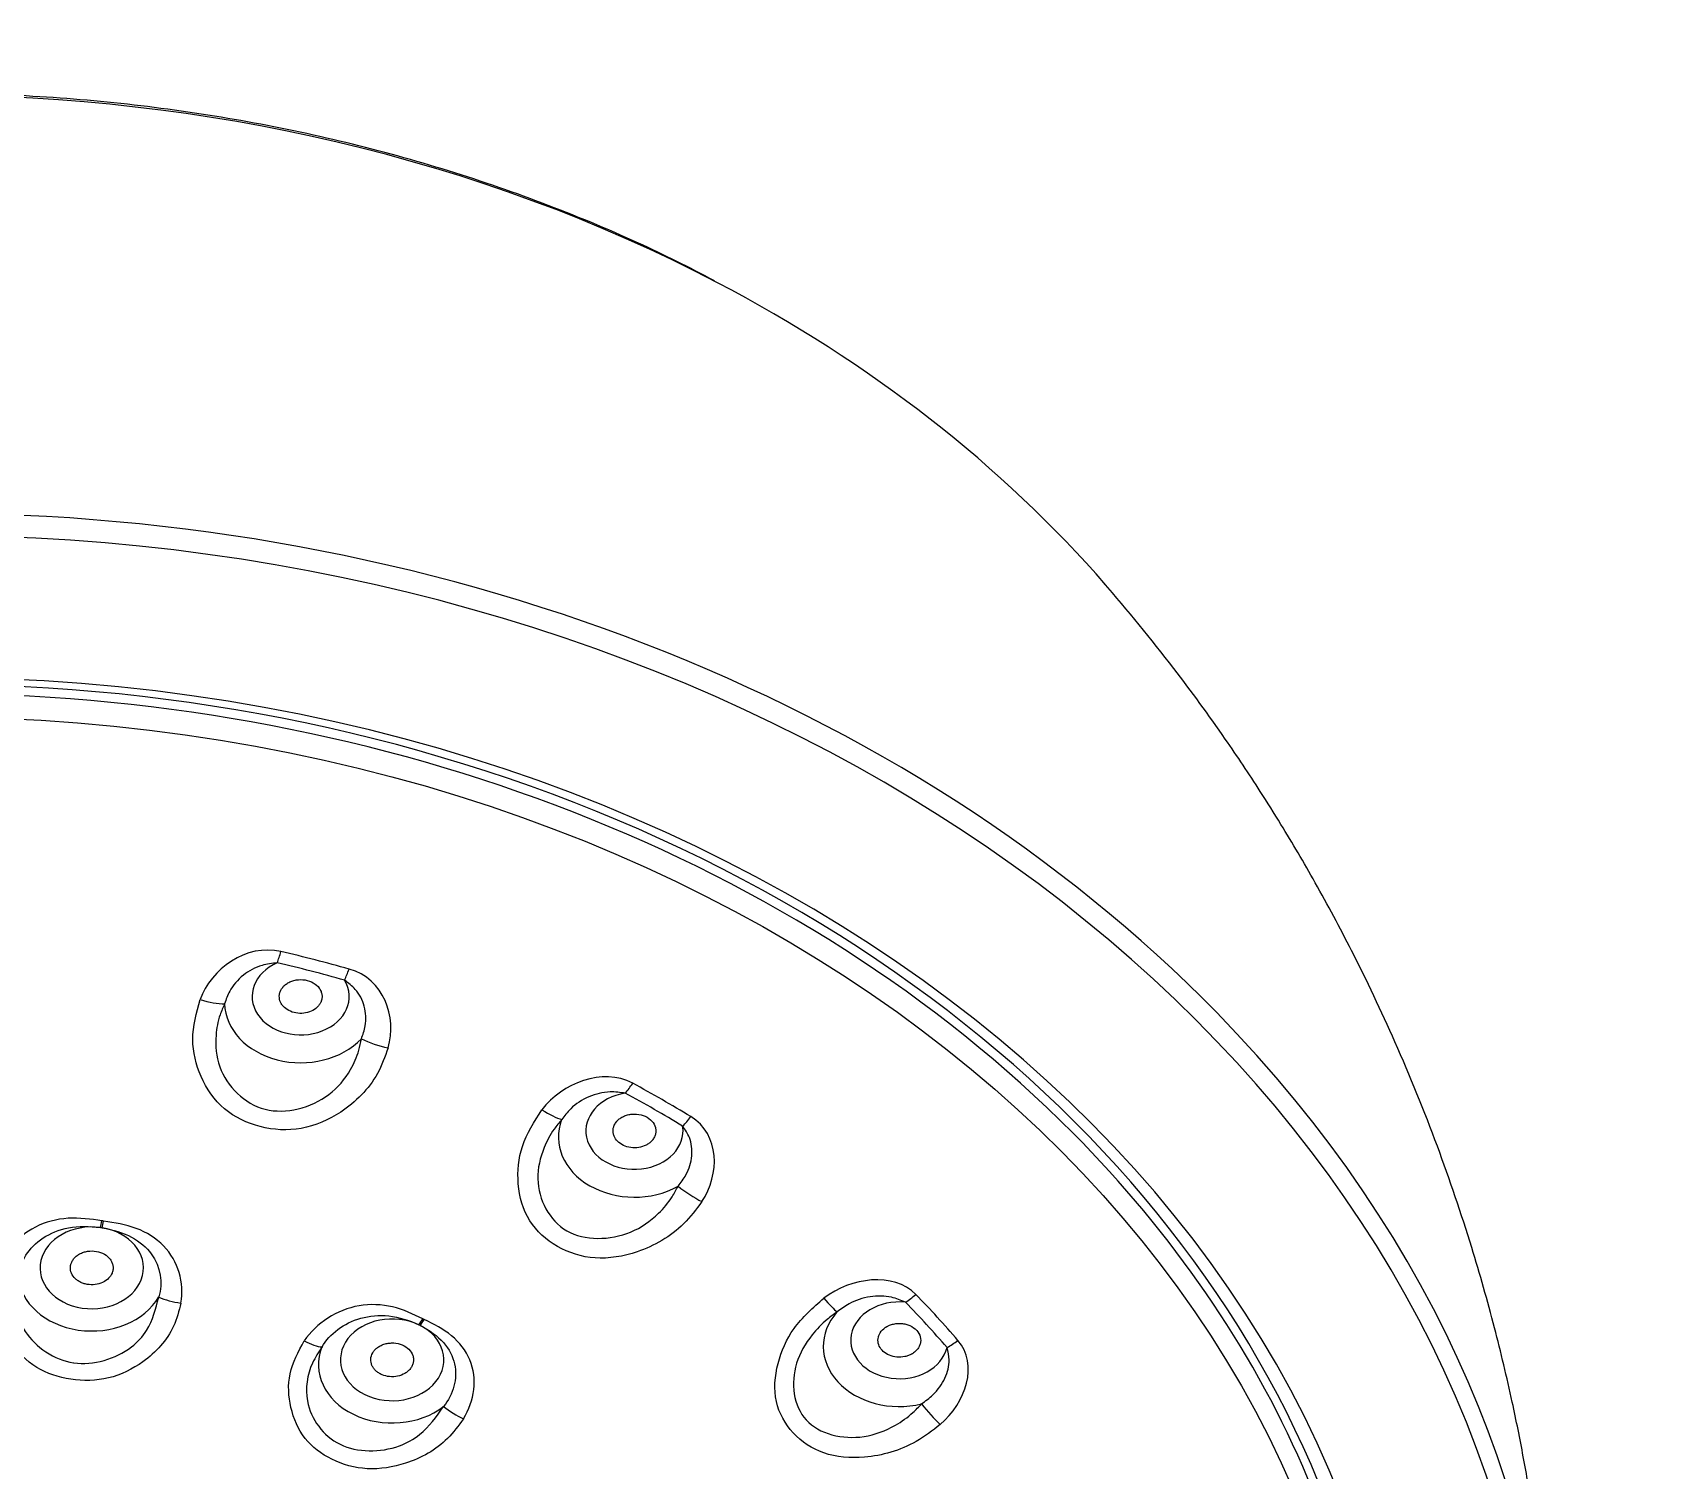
# Model space of a CAD drawing. Extents: x 0 to 1354, y 0 to 992.
# Drawn here: x 460.81 to 499.08, y 681.06 to 714.66 of the extents above; entities that cross this region are included whole.
import ezdxf

# ---------------------------------------------------------------- set-up
doc = ezdxf.new("R2010")
doc.units = 0
doc.header["$LTSCALE"] = 10
doc.header["$MEASUREMENT"] = 0
doc.layers.add('1', color=7, linetype='CONTINUOUS')

msp = doc.modelspace()

# ---------------------------------------------------------------- linework, layer by layer
at = {"layer": '1', "color": 7, "linetype": 'Continuous', "lineweight": -3}
for centre, major_axis, ratio, start_param, end_param in [((458.424, 686.885), (33.305, 0), 0.790155, 0.985535, 2.156816), ((458.424, 686.885), (33.305, 0), 0.790155, 0.600291, 0.985535), ((458.424, 673.406), (-37.999, 0), 0.790155, 3.799488, 5.627397), ((458.424, 673.124), (37.699, 0), 0.790155, 5.156583, 10.55138), ((458.424, 672.315), (-34.52, 0), 0.790155, 3.141593, 6.283185), ((458.424, 672.48), (34.11, 0), 0.790155, 0, 3.141593), ((458.424, 672.394), (-33.944, 0), 0.790155, 3.806432, 5.595275), ((466.529, 693.534), (-0.226, -0.974), 0.172536, 0.930946, 1.244835), ((458.424, 671.123), (-29.098, 0), 0.790155, 4.369432, 4.427027), ((467.077, 692.135), (1.136, 0), 0.790155, 2.074479, 6.721981), ((458.424, 671.093), (28.789, 0), 0.790155, 1.22784, 1.285435), ((468.105, 693.129), (0.272, 0.962), 0.206104, 4.08148, 4.395369), ((464.656, 692.425), (-0.937, 0.348), 0.320636, 1.760258, 2.438286), ((467.077, 691.991), (-1.779, 0), 0.790155, 0.018537, 2.494737), ((458.424, 673.406), (-37.999, 0), 0.790155, 2.502798, 3.799488), ((469.009, 691.307), (-0.961, 0.277), 0.334397, 1.106661, 1.78469), ((474.668, 690.486), (-0.475, -0.88), 0.345831, 1.001195, 1.315084), ((458.424, 671.123), (-29.098, 0), 0.790155, 4.055273, 4.112868), ((474.882, 688.992), (1.136, 0), 0.790155, 1.76032, 6.407821), ((458.424, 671.093), (28.789, 0), 0.790155, 0.91368, 0.971275), ((472.566, 689.876), (-0.794, 0.608), 0.231194, 1.935136, 2.613165), ((474.882, 688.849), (-1.779, 0), 0.790155, 5.987563, 8.463763), ((476.01, 689.716), (0.521, 0.854), 0.374386, 4.16163, 4.475518), ((458.424, 672.394), (-33.944, 0), 0.790155, 3.141593, 3.806432), ((476.269, 687.75), (-0.834, 0.551), 0.257371, 1.289224, 1.967253), ((462.191, 685.791), (1.209, 0), 0.790155, 1.401382, 7.653797), ((462.395, 687.222), (0.116, 0.791), 0.112105, 4.060876, 4.295291), ((458.424, 669.868), (21.709, 0), 0.790155, 1.38514, 1.386853), ((458.424, 669.882), (21.895, 0), 0.790155, 1.38514, 1.386853), ((462.432, 687.217), (-0.117, -0.791), 0.113137, 0.919438, 1.153853), ((462.191, 685.676), (-1.723, 0), 0.790155, 0.059394, 2.712599), ((464.226, 685.316), (-0.787, 0.142), 0.42214, 1.013095, 1.709958), ((479.092, 685.519), (-0.602, 0.799), 0.096628, 2.072191, 2.75022), ((481.077, 684.097), (1.136, 0), 0.790155, 1.44616, 6.093662), ((481.218, 685.601), (-0.716, -0.699), 0.485274, 1.128317, 1.442205), ((458.424, 671.123), (-29.098, 0), 0.790155, 3.741114, 3.798709), ((469.216, 683.64), (1.209, 0), 0.790155, 1.031783, 7.284197), ((481.077, 683.954), (-1.779, 0), 0.790155, 5.673404, 8.149603), ((458.424, 671.093), (28.789, 0), 0.790155, 0.599521, 0.657116), ((469.837, 684.95), (0.351, 0.719), 0.322207, 4.129124, 4.363538), ((458.424, 669.868), (21.709, 0), 0.790155, 1.015541, 1.017254), ((469.868, 684.935), (-0.352, -0.718), 0.3231, 0.988018, 1.222433), ((458.424, 669.882), (21.895, 0), 0.790155, 1.015541, 1.017254), ((467.086, 684.441), (-0.662, 0.45), 0.33463, 1.904064, 2.600928), ((469.216, 683.525), (-1.723, 0), 0.790155, 5.97298, 8.626186), ((482.193, 684.541), (0.756, 0.654), 0.50602, 4.299832, 4.61372), ((470.777, 682.635), (-0.678, 0.425), 0.346531, 1.241123, 1.937986), ((481.782, 682.593), (-0.651, 0.759), 0.132657, 1.436016, 2.114044)]:
    msp.add_ellipse(centre, major_axis=major_axis, ratio=ratio, start_param=start_param, end_param=end_param, dxfattribs=at)
msp.add_ellipse((458.424, 672.102), major_axis=(33.622, 0), ratio=0.790155, dxfattribs=at)
for points, knots in [([(476.757, 708.864), (476.174, 709.175), (474.862, 709.827), (472.734, 710.706), (470.398, 711.504), (467.992, 712.157), (465.532, 712.662), (463.03, 713.017), (460.502, 713.22), (457.962, 713.269), (455.425, 713.164), (452.904, 712.906), (450.415, 712.495), (447.971, 711.935), (445.586, 711.23), (443.279, 710.376), (441.44, 709.576), (440.403, 709.027), (440.078, 708.846)], [0, 0, 0, 0, 0.053995, 0.119334, 0.18469, 0.250058, 0.315434, 0.380815, 0.446199, 0.511588, 0.576982, 0.642381, 0.707786, 0.773197, 0.838615, 0.904038, 0.969462, 1, 1, 1, 1]), ([(496.423, 673.56), (496.417, 674.336), (496.369, 675.735), (496.217, 677.606), (496.049, 679.016), (495.903, 680.013), (495.782, 680.747), (495.669, 681.378), (495.546, 682.012), (495.334, 683.02), (494.994, 684.445), (494.426, 686.446), (493.666, 688.683), (492.725, 691), (491.752, 693.047), (490.968, 694.511), (490.406, 695.488), (489.98, 696.196), (489.424, 697.083), (488.601, 698.316), (487.397, 699.967), (486.417, 701.165), (485.847, 701.819)], [0, 0, 0, 0, 0.075311, 0.136171, 0.182256, 0.21336, 0.234183, 0.25491, 0.275875, 0.297078, 0.355152, 0.418363, 0.49946, 0.584913, 0.661635, 0.720158, 0.746456, 0.771986, 0.801818, 0.849529, 0.915719, 1, 1, 1, 1]), ([(466.529, 692.921), (466.408, 692.908), (466.12, 692.876), (465.712, 692.648), (465.42, 692.315), (465.333, 692.064), (465.298, 691.965)], [0, 0, 0, 0, 0.208279, 0.500324, 0.801781, 1, 1, 1, 1]), ([(467.553, 692.013), (467.555, 692.019), (467.56, 692.032), (467.568, 692.059), (467.578, 692.106), (467.578, 692.175), (467.556, 692.256), (467.5, 692.357), (467.382, 692.462), (467.185, 692.533), (467.003, 692.532), (466.868, 692.497), (466.777, 692.454), (466.7, 692.398), (466.65, 692.343), (466.623, 692.301), (466.611, 692.277), (466.604, 692.262), (466.599, 692.249), (466.594, 692.237), (466.587, 692.215), (466.572, 692.145), (466.58, 692.057), (466.622, 691.966), (466.684, 691.883), (466.794, 691.799), (466.962, 691.741), (467.149, 691.734), (467.328, 691.782), (467.449, 691.863), (467.516, 691.942), (467.541, 691.986), (467.551, 692.01), (467.553, 692.013)], [0, 0, 0, 0, 0.007812, 0.015625, 0.03125, 0.0625, 0.09375, 0.125, 0.1875, 0.25, 0.3125, 0.34375, 0.375, 0.40625, 0.4375, 0.453125, 0.460938, 0.46875, 0.472656, 0.476562, 0.484375, 0.5, 0.5625, 0.59375, 0.625, 0.6875, 0.75, 0.8125, 0.875, 0.9375, 0.96875, 0.996094, 1, 1, 1, 1]), ([(468.496, 691.144), (468.532, 691.244), (468.619, 691.495), (468.593, 691.909), (468.407, 692.288), (468.194, 692.449), (468.105, 692.516)], [0, 0, 0, 0, 0.200427, 0.49953, 0.790892, 1, 1, 1, 1]), ([(469.123, 690.935), (469.05, 690.729), (468.908, 690.332), (468.517, 689.818), (467.935, 689.341), (467.116, 688.974), (466.113, 689.032), (465.227, 689.455), (464.705, 690.233), (464.476, 691.148), (464.639, 691.753), (464.723, 692.064)], [0, 0, 0, 0, 0.087456, 0.169153, 0.25014, 0.377375, 0.499739, 0.622279, 0.749894, 0.871256, 1, 1, 1, 1]), ([(465.298, 691.965), (465.261, 691.879), (465.158, 691.643), (465.064, 691.142), (465.142, 690.246), (465.761, 689.623), (466.73, 689.375), (467.627, 689.61), (468.22, 690.334), (468.431, 690.805), (468.479, 691.054), (468.496, 691.144)], [0, 0, 0, 0, 0.046355, 0.127416, 0.254336, 0.50001, 0.500136, 0.746142, 0.872777, 0.954138, 1, 1, 1, 1]), ([(474.668, 689.874), (474.55, 689.89), (474.264, 689.93), (473.801, 689.812), (473.413, 689.563), (473.247, 689.345), (473.181, 689.258)], [0, 0, 0, 0, 0.208279, 0.500324, 0.801781, 1, 1, 1, 1]), ([(476.461, 687.339), (476.327, 687.159), (476.067, 686.812), (475.538, 686.413), (474.843, 686.096), (473.961, 685.942), (473.045, 686.24), (472.353, 686.861), (472.115, 687.734), (472.195, 688.668), (472.54, 689.209), (472.718, 689.487)], [0, 0, 0, 0, 0.087456, 0.169153, 0.25014, 0.377375, 0.499739, 0.622279, 0.749894, 0.871256, 1, 1, 1, 1]), ([(473.181, 689.258), (473.12, 689.185), (472.953, 688.982), (472.711, 688.523), (472.507, 687.643), (472.889, 686.895), (473.713, 686.422), (474.621, 686.431), (475.397, 686.984), (475.738, 687.386), (475.858, 687.614), (475.901, 687.696)], [0, 0, 0, 0, 0.046355, 0.127416, 0.254336, 0.50001, 0.500136, 0.746142, 0.872777, 0.954138, 1, 1, 1, 1]), ([(475.287, 688.76), (475.292, 688.765), (475.302, 688.777), (475.32, 688.8), (475.348, 688.843), (475.375, 688.909), (475.386, 688.991), (475.372, 689.1), (475.301, 689.229), (475.141, 689.344), (474.968, 689.388), (474.825, 689.387), (474.722, 689.369), (474.627, 689.335), (474.558, 689.294), (474.516, 689.262), (474.495, 689.242), (474.482, 689.229), (474.472, 689.218), (474.463, 689.207), (474.448, 689.188), (474.406, 689.126), (474.379, 689.04), (474.384, 688.943), (474.41, 688.848), (474.482, 688.742), (474.619, 688.646), (474.795, 688.594), (474.983, 688.596), (475.13, 688.643), (475.225, 688.701), (475.266, 688.738), (475.285, 688.757), (475.287, 688.76)], [0, 0, 0, 0, 0.007812, 0.015625, 0.03125, 0.0625, 0.09375, 0.125, 0.1875, 0.25, 0.3125, 0.34375, 0.375, 0.40625, 0.4375, 0.453125, 0.460938, 0.46875, 0.472656, 0.476562, 0.484375, 0.5, 0.5625, 0.59375, 0.625, 0.6875, 0.75, 0.8125, 0.875, 0.9375, 0.96875, 0.996094, 1, 1, 1, 1]), ([(475.901, 687.696), (475.968, 687.784), (476.135, 688.002), (476.252, 688.406), (476.21, 688.813), (476.069, 689.018), (476.01, 689.104)], [0, 0, 0, 0, 0.200427, 0.49953, 0.790892, 1, 1, 1, 1]), ([(462.429, 686.89), (462.171, 686.928), (461.904, 686.965), (461.372, 686.932), (461.109, 686.863), (460.412, 686.51), (460.076, 686.074), (459.971, 685.603)], [0, 0, 0, 0, 0.25, 0.25, 0.5, 0.5, 1, 1, 1, 1]), ([(460.471, 685.595), (460.515, 685.933), (460.717, 686.268), (461.22, 686.599), (461.422, 686.682), (461.879, 686.768), (462.135, 686.769), (462.395, 686.732)], [0, 0, 0, 0, 0.5, 0.5, 0.75, 0.75, 1, 1, 1, 1]), ([(462.432, 686.727), (462.694, 686.686), (462.928, 686.613), (463.318, 686.403), (463.472, 686.268), (463.807, 685.811), (463.857, 685.441), (463.758, 685.11)], [0, 0, 0, 0, 0.25, 0.25, 0.5, 0.5, 1, 1, 1, 1]), ([(464.276, 684.967), (464.361, 685.442), (464.217, 685.947), (463.697, 686.482), (463.476, 686.622), (462.987, 686.805), (462.727, 686.846), (462.466, 686.884)], [0, 0, 0, 0, 0.5, 0.5, 0.75, 0.75, 1, 1, 1, 1]), ([(462.683, 685.72), (462.686, 685.733), (462.691, 685.759), (462.693, 685.812), (462.682, 685.879), (462.649, 685.956), (462.58, 686.049), (462.451, 686.141), (462.252, 686.194), (462.076, 686.182), (461.948, 686.139), (461.863, 686.092), (461.793, 686.033), (461.739, 685.965), (461.713, 685.909), (461.702, 685.871), (461.696, 685.845), (461.686, 685.775), (461.707, 685.66), (461.785, 685.551), (461.874, 685.482), (461.952, 685.441), (462.038, 685.412), (462.159, 685.391), (462.318, 685.399), (462.493, 685.463), (462.602, 685.556), (462.652, 685.634), (462.673, 685.682), (462.68, 685.707), (462.683, 685.72)], [0, 0, 0, 0, 0.015625, 0.03125, 0.0625, 0.09375, 0.125, 0.1875, 0.25, 0.3125, 0.34375, 0.375, 0.40625, 0.4375, 0.46875, 0.476562, 0.484375, 0.5, 0.5625, 0.625, 0.65625, 0.6875, 0.71875, 0.75, 0.8125, 0.875, 0.9375, 0.96875, 0.984375, 1, 1, 1, 1]), ([(464.276, 684.967), (464.229, 684.783), (464.138, 684.426), (463.821, 683.955), (463.326, 683.512), (462.606, 683.155), (461.699, 683.135), (460.852, 683.417), (460.261, 684.021), (459.885, 684.778), (459.942, 685.325), (459.971, 685.603)], [0, 0, 0, 0, 0.087607, 0.169371, 0.250856, 0.377447, 0.501128, 0.621802, 0.747777, 0.872041, 1, 1, 1, 1]), ([(460.471, 685.595), (460.442, 685.456), (460.35, 685.019), (460.576, 684.132), (461.309, 683.641), (462.228, 683.506), (462.952, 683.717), (463.579, 684.399), (463.69, 684.837), (463.758, 685.11)], [0, 0, 0, 0, 0.080562, 0.253207, 0.499831, 0.500495, 0.747529, 0.843295, 1, 1, 1, 1]), ([(482.033, 682.127), (481.851, 681.987), (481.5, 681.716), (480.884, 681.46), (480.144, 681.323), (479.285, 681.387), (478.545, 681.892), (478.116, 682.653), (478.186, 683.548), (478.566, 684.423), (479.059, 684.86), (479.313, 685.084)], [0, 0, 0, 0, 0.087456, 0.169153, 0.25014, 0.377375, 0.499739, 0.622279, 0.749894, 0.871256, 1, 1, 1, 1]), ([(481.218, 684.988), (481.112, 685.033), (480.858, 685.141), (480.385, 685.139), (479.939, 684.995), (479.71, 684.826), (479.619, 684.759)], [0, 0, 0, 0, 0.208279, 0.500324, 0.801781, 1, 1, 1, 1]), ([(469.935, 684.598), (469.711, 684.707), (469.479, 684.818), (468.975, 684.938), (468.704, 684.948), (467.922, 684.813), (467.441, 684.498), (467.16, 684.084)], [0, 0, 0, 0, 0.25, 0.25, 0.5, 0.5, 1, 1, 1, 1]), ([(467.576, 683.941), (467.755, 684.246), (468.081, 684.503), (468.687, 684.67), (468.91, 684.691), (469.372, 684.641), (469.611, 684.568), (469.837, 684.46)], [0, 0, 0, 0, 0.5, 0.5, 0.75, 0.75, 1, 1, 1, 1]), ([(479.619, 684.759), (479.541, 684.703), (479.326, 684.548), (478.961, 684.165), (478.494, 683.369), (478.6, 682.56), (479.199, 681.908), (480.031, 681.7), (480.913, 682.046), (481.35, 682.35), (481.53, 682.541), (481.595, 682.609)], [0, 0, 0, 0, 0.046355, 0.127416, 0.254336, 0.50001, 0.500136, 0.746142, 0.872777, 0.954138, 1, 1, 1, 1]), ([(469.868, 684.444), (470.094, 684.332), (470.279, 684.197), (470.55, 683.889), (470.635, 683.719), (470.753, 683.195), (470.646, 682.833), (470.419, 682.55)], [0, 0, 0, 0, 0.25, 0.25, 0.5, 0.5, 1, 1, 1, 1]), ([(470.883, 682.263), (471.149, 682.686), (471.213, 683.202), (470.944, 683.854), (470.795, 684.049), (470.416, 684.36), (470.192, 684.472), (469.966, 684.583)], [0, 0, 0, 0, 0.5, 0.5, 0.75, 0.75, 1, 1, 1, 1]), ([(481.371, 683.778), (481.378, 683.782), (481.392, 683.79), (481.418, 683.808), (481.461, 683.842), (481.513, 683.898), (481.555, 683.973), (481.585, 684.081), (481.568, 684.221), (481.461, 684.369), (481.313, 684.454), (481.177, 684.487), (481.072, 684.495), (480.968, 684.486), (480.886, 684.464), (480.834, 684.443), (480.806, 684.429), (480.789, 684.42), (480.775, 684.412), (480.762, 684.405), (480.74, 684.39), (480.676, 684.341), (480.617, 684.266), (480.583, 684.172), (480.571, 684.076), (480.598, 683.957), (480.691, 683.832), (480.838, 683.74), (481.018, 683.696), (481.176, 683.705), (481.289, 683.737), (481.343, 683.762), (481.368, 683.776), (481.371, 683.778)], [0, 0, 0, 0, 0.007812, 0.015625, 0.03125, 0.0625, 0.09375, 0.125, 0.1875, 0.25, 0.3125, 0.34375, 0.375, 0.40625, 0.4375, 0.453125, 0.460938, 0.46875, 0.472656, 0.476562, 0.484375, 0.5, 0.5625, 0.59375, 0.625, 0.6875, 0.75, 0.8125, 0.875, 0.9375, 0.96875, 0.996094, 1, 1, 1, 1]), ([(470.883, 682.263), (470.767, 682.102), (470.544, 681.792), (470.067, 681.438), (469.436, 681.162), (468.632, 681.03), (467.786, 681.269), (467.115, 681.775), (466.807, 682.512), (466.757, 683.332), (467.024, 683.831), (467.16, 684.084)], [0, 0, 0, 0, 0.087607, 0.169371, 0.250856, 0.377447, 0.501128, 0.621802, 0.747777, 0.872041, 1, 1, 1, 1]), ([(467.576, 683.941), (467.496, 683.818), (467.246, 683.432), (467.115, 682.53), (467.602, 681.86), (468.398, 681.472), (469.147, 681.465), (469.984, 681.93), (470.252, 682.313), (470.419, 682.55)], [0, 0, 0, 0, 0.080562, 0.253207, 0.499831, 0.500495, 0.747529, 0.843295, 1, 1, 1, 1]), ([(469.643, 683.434), (469.651, 683.445), (469.667, 683.468), (469.693, 683.517), (469.715, 683.582), (469.719, 683.663), (469.697, 683.77), (469.619, 683.893), (469.458, 683.999), (469.288, 684.038), (469.149, 684.034), (469.048, 684.015), (468.955, 683.98), (468.874, 683.932), (468.824, 683.887), (468.797, 683.855), (468.779, 683.833), (468.738, 683.77), (468.705, 683.657), (468.728, 683.533), (468.78, 683.443), (468.833, 683.383), (468.9, 683.331), (469.004, 683.277), (469.156, 683.238), (469.348, 683.249), (469.493, 683.304), (469.575, 683.363), (469.616, 683.402), (469.634, 683.423), (469.643, 683.434)], [0, 0, 0, 0, 0.015625, 0.03125, 0.0625, 0.09375, 0.125, 0.1875, 0.25, 0.3125, 0.34375, 0.375, 0.40625, 0.4375, 0.46875, 0.476562, 0.484375, 0.5, 0.5625, 0.625, 0.65625, 0.6875, 0.71875, 0.75, 0.8125, 0.875, 0.9375, 0.96875, 0.984375, 1, 1, 1, 1]), ([(481.595, 682.609), (481.687, 682.677), (481.916, 682.846), (482.166, 683.203), (482.272, 683.603), (482.216, 683.832), (482.193, 683.928)], [0, 0, 0, 0, 0.200427, 0.49953, 0.790892, 1, 1, 1, 1])]:
    msp.add_open_spline(points, degree=3, knots=knots, dxfattribs=at)
for points in [[(466.616, 693.185), (465.791, 693.376), (464.987, 692.775), (464.723, 692.064)], [(469.123, 690.935), (469.331, 691.657), (469.023, 692.546), (468.209, 692.776)], [(474.843, 690.105), (474.133, 690.488), (473.191, 690.106), (472.718, 689.487)], [(476.461, 687.339), (476.886, 687.982), (476.882, 688.91), (476.198, 689.327)], [(481.463, 685.167), (480.937, 685.705), (479.949, 685.564), (479.313, 685.084)], [(482.033, 682.127), (482.633, 682.642), (482.935, 683.532), (482.448, 684.096)]]:
    msp.add_open_spline(points, degree=3, dxfattribs=at)

doc.saveas('drawing.dxf')
